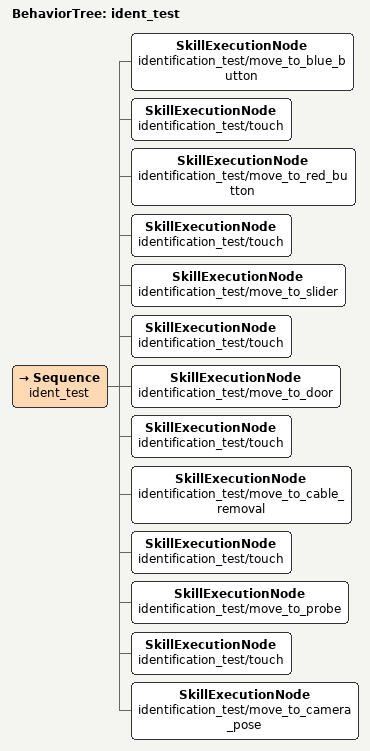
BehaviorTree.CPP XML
<?xml version="1.0"?>
<root BTCPP_format="4">
  <BehaviorTree ID="ident_test">
    <Sequence name="ident_test">
      <SkillExecutionNode    name="identification_test/move_to_blue_button"/>
      <SkillExecutionNode    name="identification_test/touch"/>
      <SkillExecutionNode    name="identification_test/move_to_red_button"/>
      <SkillExecutionNode    name="identification_test/touch"/>
      <SkillExecutionNode    name="identification_test/move_to_slider"/>
      <SkillExecutionNode    name="identification_test/touch"/>
      <SkillExecutionNode    name="identification_test/move_to_door"/>
      <SkillExecutionNode    name="identification_test/touch"/>
      <SkillExecutionNode    name="identification_test/move_to_cable_removal"/>
      <SkillExecutionNode    name="identification_test/touch"/>
      <SkillExecutionNode    name="identification_test/move_to_probe"/>
      <SkillExecutionNode    name="identification_test/touch"/>
      <SkillExecutionNode    name="identification_test/move_to_camera_pose"/>
    </Sequence>
  </BehaviorTree>
</root>
